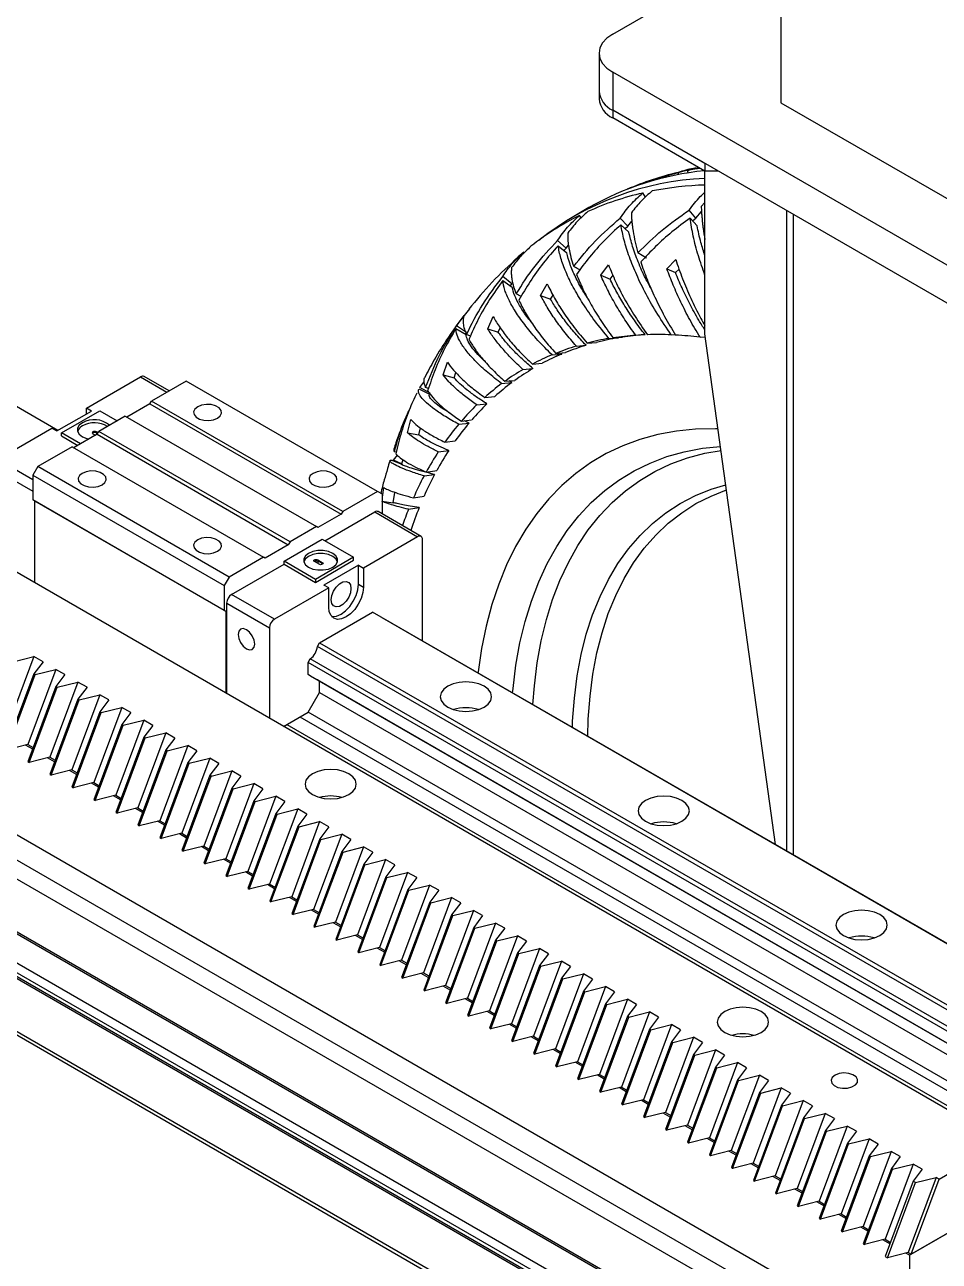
# Model space of a CAD drawing. Header units: millimetres. Extents: x 0 to 597, y 0 to 420.
# Drawn here: x 141.68 to 154.76, y 115.98 to 133.67 of the extents above; entities that cross this region are included whole.
import ezdxf

# ---------------------------------------------------------------- set-up
doc = ezdxf.new("R2010")
doc.units = ezdxf.units.MM

msp = doc.modelspace()

# ---------------------------------------------------------------- linework, layer by layer
at = {"color": 7, "linetype": 'Continuous', "lineweight": 25}
for p, q in [((152.49, 136.906), (152.49, 132.551)), ((150.086, 133.531), (152.49, 134.919)), ((149.891, 133.259), (149.891, 132.714)), ((156.308, 129.394), (150.086, 132.987)), ((150.086, 132.987), (150.086, 132.442)), ((149.891, 132.714), (149.891, 132.606)), ((152.49, 132.551), (155.554, 130.782)), ((156.308, 128.85), (150.086, 132.442)), ((151.406, 131.68), (150.086, 132.442)), ((150.086, 132.442), (150.086, 132.333)), ((151.406, 131.571), (150.086, 132.333)), ((151.222, 131.607), (150.56, 131.417)), ((151.155, 131.58), (151.314, 131.625)), ((151.168, 131.537), (151.155, 131.58)), ((151.406, 131.68), (151.406, 131.571)), ((151.594, 131.571), (151.406, 131.571)), ((151.406, 129.244), (151.406, 131.571)), ((154.329, 114.708), (125.355, 131.434)), ((151.031, 131.522), (151.022, 131.551)), ((155.672, 117.689), (132.238, 131.217)), ((150.554, 131.198), (150.516, 131.26)), ((149.747, 131.05), (149.529, 130.924)), ((151.406, 131.124), (151.353, 131.065)), ((149.635, 130.903), (149.61, 130.937)), ((150.302, 130.785), (150.193, 130.9)), ((151.276, 130.898), (151.179, 131.014)), ((151.192, 130.9), (151.293, 130.792)), ((151.227, 130.863), (151.276, 130.898)), ((151.276, 130.898), (151.356, 130.995)), ((150.204, 130.805), (150.317, 130.698)), ((150.263, 130.75), (150.302, 130.785)), ((150.302, 130.785), (150.36, 130.858)), ((149.42, 130.471), (149.299, 130.581)), ((149.306, 130.506), (149.431, 130.403)), ((149.42, 130.471), (149.454, 130.515)), ((124.538, 130.496), (151.807, 114.754)), ((124.602, 130.486), (151.783, 114.795)), ((149.389, 130.437), (149.42, 130.471)), ((124.147, 130.302), (151.852, 114.309)), ((149.915, 130.084), (150.026, 130.232)), ((150.861, 130.177), (150.987, 130.309)), ((150.861, 130.177), (150.984, 130.12)), ((150.984, 130.12), (151.036, 130.172)), ((124.154, 130.081), (151.783, 114.131)), ((124.179, 130.094), (151.807, 114.145)), ((124.217, 130.126), (151.807, 114.199)), ((148.645, 129.96), (148.514, 130.064)), ((148.514, 130.008), (148.65, 129.912)), ((149.915, 130.084), (150.049, 130.028)), ((150.049, 130.028), (150.091, 130.082)), ((123.087, 129.884), (151.817, 113.298)), ((148.624, 129.93), (148.645, 129.96)), ((149.056, 129.795), (149.151, 129.958)), ((149.198, 129.742), (149.233, 129.799)), ((149.056, 129.795), (149.198, 129.742)), ((147.853, 129.358), (147.962, 129.506)), ((148.037, 129.603), (147.963, 129.508)), ((148.3, 129.317), (148.378, 129.491)), ((147.846, 129.322), (147.99, 129.235)), ((147.994, 129.264), (147.853, 129.358)), ((148.3, 129.317), (148.45, 129.269)), ((148.45, 129.269), (148.478, 129.329)), ((147.98, 129.241), (147.994, 129.264)), ((148.052, 129.213), (147.996, 129.235)), ((149.72, 129.113), (149.856, 129.123)), ((150.033, 129.179), (150.168, 129.189)), ((150.091, 129.188), (150.225, 129.198)), ((150.417, 129.224), (150.549, 129.234)), ((150.923, 129.231), (150.981, 129.235)), ((151.335, 129.196), (151.412, 129.202)), ((152.413, 121.94), (151.406, 129.244)), ((149.22, 128.945), (149.359, 128.956)), ((149.272, 128.966), (149.411, 128.978)), ((149.567, 129.07), (149.705, 129.081)), ((142.152, 127.864), (140.525, 128.803)), ((147.661, 128.658), (147.723, 128.841)), ((148.804, 128.736), (148.946, 128.749)), ((148.939, 128.812), (149.08, 128.824)), ((142.562, 128.182), (143.337, 128.63)), ((143.744, 128.429), (143.387, 128.635)), ((143.988, 128.57), (143.493, 128.284)), ((146.722, 126.992), (143.988, 128.57)), ((147.661, 128.658), (147.818, 128.617)), ((147.818, 128.617), (147.844, 128.691)), ((148.544, 128.567), (148.688, 128.58)), ((148.643, 128.547), (148.608, 128.573)), ((147.313, 128.46), (147.465, 128.384)), ((147.33, 128.477), (147.387, 128.554)), ((147.478, 128.395), (147.33, 128.477)), ((147.453, 128.464), (147.412, 128.478)), ((148.499, 128.533), (148.643, 128.547)), ((143.469, 128.244), (143.139, 128.053)), ((143.469, 128.244), (143.493, 128.284)), ((143.469, 128.244), (146.203, 126.665)), ((146.227, 126.706), (143.493, 128.284)), ((148.142, 128.229), (148.288, 128.244)), ((148.257, 128.336), (148.402, 128.351)), ((142.138, 127.856), (142.633, 128.141)), ((142.206, 127.83), (142.753, 128.146)), ((142.633, 128.141), (142.562, 128.182)), ((142.562, 128.101), (142.562, 128.182)), ((143.116, 128.067), (142.739, 127.849)), ((142.753, 128.146), (143.003, 128.001)), ((143.116, 128.067), (145.85, 126.488)), ((141.291, 127.449), (142.067, 127.897)), ((142.067, 127.897), (142.138, 127.856)), ((147.153, 127.831), (147.199, 128.021)), ((147.315, 127.799), (147.34, 127.899)), ((147.885, 127.952), (148.033, 127.97)), ((147.923, 127.997), (148.07, 128.014)), ((148.033, 127.97), (147.968, 128.002)), ((142.479, 127.672), (142.206, 127.83)), ((142.206, 127.786), (142.206, 127.83)), ((142.206, 127.786), (142.442, 127.65)), ((142.715, 127.808), (142.385, 127.618)), ((142.654, 127.816), (142.691, 127.795)), ((142.727, 127.829), (142.701, 127.843)), ((142.701, 127.843), (142.701, 127.827)), ((142.701, 127.827), (142.72, 127.816)), ((142.715, 127.808), (142.739, 127.849)), ((142.715, 127.808), (145.449, 126.23)), ((145.473, 126.271), (142.739, 127.849)), ((147.153, 127.831), (147.315, 127.799)), ((147.686, 127.695), (147.835, 127.714)), ((142.361, 127.631), (141.867, 127.346)), ((142.361, 127.631), (145.096, 126.053)), ((146.955, 127.438), (147.009, 127.509)), ((146.987, 127.551), (146.966, 127.557)), ((147.593, 127.558), (147.742, 127.577)), ((141.867, 127.346), (141.796, 127.223)), ((144.601, 125.767), (141.867, 127.346)), ((146.927, 127.44), (147.083, 127.378)), ((147.068, 127.387), (146.955, 127.438)), ((147.087, 127.447), (147.066, 127.38)), ((141.796, 127.223), (144.53, 125.645)), ((141.796, 127.223), (141.796, 126.869)), ((147.39, 127.214), (147.54, 127.235)), ((147.419, 127.268), (147.57, 127.29)), ((146.722, 126.992), (146.227, 126.706)), ((146.793, 126.951), (146.722, 126.992)), ((146.793, 126.908), (146.814, 127.046)), ((146.95, 126.83), (146.974, 126.978)), ((144.53, 125.291), (141.796, 126.869)), ((141.819, 126.856), (141.796, 126.869)), ((141.819, 126.856), (144.554, 125.277)), ((141.819, 126.856), (141.819, 125.686)), ((146.784, 126.853), (146.95, 126.83)), ((146.793, 126.669), (146.793, 126.951)), ((147.238, 126.9), (147.389, 126.924)), ((146.203, 126.665), (145.873, 126.475)), ((145.972, 126.287), (146.684, 126.698)), ((146.227, 126.706), (146.203, 126.665)), ((146.684, 126.698), (147.297, 126.344)), ((147.347, 126.349), (146.734, 126.703)), ((147.168, 126.736), (147.32, 126.761)), ((145.85, 126.488), (145.473, 126.271)), ((145.873, 126.475), (145.85, 126.488)), ((145.388, 125.993), (145.935, 126.309)), ((145.473, 126.271), (145.449, 126.23)), ((145.935, 126.309), (146.383, 126.05)), ((147.297, 126.344), (146.522, 125.896)), ((147.368, 124.853), (147.368, 126.303)), ((145.449, 126.23), (145.119, 126.039)), ((145.096, 126.053), (144.601, 125.767)), ((144.638, 125.517), (145.388, 125.949)), ((145.119, 126.039), (145.096, 126.053)), ((145.388, 125.949), (145.388, 125.993)), ((145.836, 125.734), (145.388, 125.993)), ((145.388, 125.949), (145.836, 125.691)), ((145.888, 125.949), (145.822, 125.988)), ((146.383, 126.05), (145.836, 125.734)), ((145.836, 125.691), (146.383, 126.007)), ((145.869, 126.015), (145.935, 125.977)), ((145.869, 126.015), (145.869, 125.998)), ((145.935, 125.96), (145.869, 125.998)), ((145.935, 125.96), (145.935, 125.977)), ((145.941, 125.955), (145.935, 125.96)), ((146.451, 125.937), (145.956, 125.651)), ((146.383, 126.007), (146.383, 126.05)), ((146.451, 125.937), (146.522, 125.896)), ((146.451, 125.665), (146.451, 125.937)), ((144.601, 125.767), (144.53, 125.645)), ((145.836, 125.734), (145.836, 125.691)), ((146.522, 125.896), (146.522, 125.624)), ((144.53, 125.645), (144.53, 125.291)), ((146.027, 125.611), (145.251, 125.163)), ((146.027, 125.611), (145.956, 125.651)), ((146.027, 125.338), (146.027, 125.611)), ((146.451, 125.665), (146.522, 125.624)), ((144.568, 125.394), (145.18, 125.04)), ((144.568, 124.099), (144.568, 125.394)), ((145.251, 125.163), (144.638, 125.517)), ((144.53, 125.291), (144.554, 125.277)), ((144.554, 125.277), (144.554, 124.107)), ((145.895, 124.827), (146.654, 125.265)), ((157.796, 118.833), (146.654, 125.265)), ((145.18, 125.04), (145.18, 123.745)), ((146.786, 125.189), (157.928, 118.756)), ((145.864, 124.774), (145.895, 124.827)), ((157.006, 118.342), (145.864, 124.774)), ((145.895, 124.827), (157.037, 118.395)), ((141.812, 124.629), (141.411, 123.553)), ((141.516, 124.554), (141.812, 124.629)), ((141.942, 124.554), (141.812, 124.629)), ((141.942, 124.554), (141.813, 124.383)), ((145.732, 124.545), (145.763, 124.598)), ((156.874, 118.113), (145.732, 124.545)), ((145.732, 124.374), (145.732, 124.545)), ((156.905, 118.166), (145.763, 124.598)), ((141.813, 124.383), (141.412, 123.308)), ((141.43, 123.297), (141.831, 124.373)), ((142.126, 124.447), (141.726, 123.372)), ((141.831, 124.373), (141.813, 124.383)), ((141.831, 124.373), (142.126, 124.447)), ((142.256, 124.372), (142.126, 124.447)), ((142.256, 124.372), (142.127, 124.202)), ((145.732, 124.374), (156.874, 117.941)), ((145.763, 124.356), (145.732, 124.374)), ((145.763, 124.356), (156.905, 117.924)), ((142.127, 124.202), (141.727, 123.126)), ((141.744, 123.116), (142.145, 124.191)), ((142.441, 124.266), (142.04, 123.19)), ((142.145, 124.191), (142.127, 124.202)), ((142.145, 124.191), (142.441, 124.266)), ((142.571, 124.191), (142.441, 124.266)), ((142.571, 124.191), (142.442, 124.02)), ((157.006, 117.865), (145.864, 124.297)), ((145.895, 124.28), (145.864, 124.297)), ((145.895, 124.28), (157.037, 117.847)), ((145.895, 124.116), (145.895, 124.28)), ((142.442, 124.02), (142.041, 122.945)), ((142.059, 122.935), (142.459, 124.01)), ((142.755, 124.084), (142.354, 123.009)), ((142.459, 124.01), (142.442, 124.02)), ((142.459, 124.01), (142.755, 124.084)), ((142.885, 124.009), (142.755, 124.084)), ((142.885, 124.009), (142.756, 123.839)), ((145.732, 123.835), (145.895, 124.116)), ((145.895, 124.116), (157.037, 117.684)), ((142.756, 123.839), (142.355, 122.763)), ((142.373, 122.753), (142.774, 123.829)), ((143.069, 123.903), (142.668, 122.828)), ((142.774, 123.829), (142.756, 123.839)), ((142.774, 123.829), (143.069, 123.903)), ((143.199, 123.828), (143.069, 123.903)), ((143.199, 123.828), (143.07, 123.657)), ((145.379, 123.631), (145.732, 123.835)), ((156.874, 117.402), (145.732, 123.835)), ((143.07, 123.657), (142.67, 122.582)), ((142.687, 122.572), (143.088, 123.647)), ((143.383, 123.721), (142.983, 122.646)), ((143.088, 123.647), (143.07, 123.657)), ((143.088, 123.647), (143.383, 123.721)), ((143.513, 123.646), (143.383, 123.721)), ((143.513, 123.646), (143.385, 123.476)), ((145.426, 123.658), (156.686, 117.158)), ((145.614, 123.767), (156.874, 117.266)), ((149.51, 123.616), (149.513, 123.707)), ((149.731, 123.488), (149.738, 123.737)), ((143.385, 123.476), (142.984, 122.4)), ((143.001, 122.39), (143.402, 123.466)), ((143.698, 123.54), (143.297, 122.465)), ((143.402, 123.466), (143.385, 123.476)), ((143.402, 123.466), (143.698, 123.54)), ((143.828, 123.465), (143.698, 123.54)), ((143.828, 123.465), (143.699, 123.294)), ((141.726, 123.372), (141.43, 123.297)), ((141.794, 123.305), (141.693, 123.364)), ((141.726, 123.372), (141.802, 123.328)), ((143.699, 123.294), (143.298, 122.219)), ((143.316, 122.209), (143.716, 123.284)), ((144.012, 123.359), (143.611, 122.283)), ((143.716, 123.284), (143.699, 123.294)), ((143.716, 123.284), (144.012, 123.359)), ((144.142, 123.284), (144.012, 123.359)), ((144.142, 123.284), (144.013, 123.113)), ((141.727, 123.126), (141.744, 123.116)), ((142.04, 123.19), (141.744, 123.116)), ((142.108, 123.124), (142.007, 123.182)), ((142.04, 123.19), (142.116, 123.146)), ((144.013, 123.113), (143.612, 122.038)), ((143.63, 122.028), (144.031, 123.103)), ((144.326, 123.177), (143.925, 122.102)), ((144.031, 123.103), (144.013, 123.113)), ((144.031, 123.103), (144.326, 123.177)), ((144.456, 123.102), (144.326, 123.177)), ((144.456, 123.102), (144.327, 122.932)), ((142.041, 122.945), (142.059, 122.935)), ((142.354, 123.009), (142.059, 122.935)), ((142.422, 122.943), (142.321, 123.001)), ((142.354, 123.009), (142.43, 122.965)), ((144.327, 122.932), (143.927, 121.856)), ((143.944, 121.846), (144.345, 122.921)), ((144.64, 122.996), (144.24, 121.92)), ((144.345, 122.921), (144.327, 122.932)), ((144.345, 122.921), (144.64, 122.996)), ((144.77, 122.921), (144.64, 122.996)), ((144.77, 122.921), (144.642, 122.75)), ((142.355, 122.763), (142.373, 122.753)), ((142.668, 122.828), (142.373, 122.753)), ((142.736, 122.761), (142.636, 122.819)), ((142.668, 122.828), (142.745, 122.783)), ((144.642, 122.75), (144.241, 121.675)), ((144.258, 121.665), (144.659, 122.74)), ((144.955, 122.814), (144.554, 121.739)), ((144.659, 122.74), (144.642, 122.75)), ((144.659, 122.74), (144.955, 122.814)), ((145.085, 122.739), (144.955, 122.814)), ((145.085, 122.739), (144.956, 122.569)), ((142.67, 122.582), (142.687, 122.572)), ((142.983, 122.646), (142.687, 122.572)), ((143.051, 122.58), (142.95, 122.638)), ((142.983, 122.646), (143.059, 122.602)), ((144.956, 122.569), (144.555, 121.493)), ((144.573, 121.483), (144.973, 122.559)), ((145.269, 122.633), (144.868, 121.558)), ((144.973, 122.559), (144.956, 122.569)), ((144.973, 122.559), (145.269, 122.633)), ((145.399, 122.558), (145.269, 122.633)), ((145.399, 122.558), (145.27, 122.387)), ((142.984, 122.4), (143.001, 122.39)), ((143.297, 122.465), (143.001, 122.39)), ((143.365, 122.398), (143.264, 122.456)), ((143.297, 122.465), (143.373, 122.421)), ((145.27, 122.387), (144.869, 121.312)), ((144.887, 121.302), (145.288, 122.377)), ((145.583, 122.452), (145.182, 121.376)), ((145.288, 122.377), (145.27, 122.387)), ((145.288, 122.377), (145.583, 122.452)), ((145.713, 122.376), (145.583, 122.452)), ((145.713, 122.376), (145.584, 122.206)), ((143.298, 122.219), (143.316, 122.209)), ((143.611, 122.283), (143.316, 122.209)), ((143.679, 122.217), (143.578, 122.275)), ((143.611, 122.283), (143.687, 122.239)), ((145.584, 122.206), (145.184, 121.131)), ((145.201, 121.12), (145.602, 122.196)), ((145.897, 122.27), (145.497, 121.195)), ((145.602, 122.196), (145.584, 122.206)), ((145.602, 122.196), (145.897, 122.27)), ((146.027, 122.195), (145.897, 122.27)), ((146.027, 122.195), (145.899, 122.024)), ((143.612, 122.038), (143.63, 122.028)), ((143.925, 122.102), (143.63, 122.028)), ((143.993, 122.035), (143.893, 122.094)), ((143.925, 122.102), (144.002, 122.058)), ((145.899, 122.024), (145.498, 120.949)), ((146.212, 122.089), (145.811, 121.013)), ((145.916, 122.014), (145.899, 122.024)), ((145.916, 122.014), (146.212, 122.089)), ((146.342, 122.014), (146.212, 122.089)), ((143.927, 121.856), (143.944, 121.846)), ((144.24, 121.92), (143.944, 121.846)), ((144.308, 121.854), (144.207, 121.912)), ((144.24, 121.92), (144.316, 121.876)), ((145.516, 120.939), (145.916, 122.014)), ((146.213, 121.843), (145.812, 120.768)), ((146.526, 121.907), (146.125, 120.832)), ((146.342, 122.014), (146.213, 121.843)), ((146.231, 121.833), (146.213, 121.843)), ((146.231, 121.833), (146.526, 121.907)), ((146.656, 121.832), (146.526, 121.907)), ((144.241, 121.675), (144.258, 121.665)), ((144.554, 121.739), (144.258, 121.665)), ((144.622, 121.673), (144.521, 121.731)), ((144.554, 121.739), (144.63, 121.695)), ((145.83, 120.758), (146.231, 121.833)), ((146.84, 121.726), (146.44, 120.65)), ((146.656, 121.832), (146.527, 121.662)), ((146.545, 121.651), (146.84, 121.726)), ((146.97, 121.651), (146.84, 121.726)), ((144.555, 121.493), (144.573, 121.483)), ((144.868, 121.558), (144.573, 121.483)), ((144.936, 121.491), (144.835, 121.549)), ((144.868, 121.558), (144.945, 121.514)), ((146.527, 121.662), (146.127, 120.586)), ((146.144, 120.576), (146.545, 121.651)), ((146.545, 121.651), (146.527, 121.662)), ((147.155, 121.544), (146.754, 120.469)), ((146.97, 121.651), (146.842, 121.48)), ((146.859, 121.47), (147.155, 121.544)), ((147.285, 121.469), (147.155, 121.544)), ((144.869, 121.312), (144.887, 121.302)), ((145.182, 121.376), (144.887, 121.302)), ((145.25, 121.31), (145.15, 121.368)), ((145.182, 121.376), (145.259, 121.332)), ((146.842, 121.48), (146.441, 120.405)), ((146.458, 120.395), (146.859, 121.47)), ((146.859, 121.47), (146.842, 121.48)), ((147.469, 121.363), (147.068, 120.288)), ((147.285, 121.469), (147.156, 121.299)), ((147.173, 121.289), (147.469, 121.363)), ((147.599, 121.288), (147.469, 121.363)), ((145.497, 121.195), (145.201, 121.12)), ((145.565, 121.128), (145.464, 121.186)), ((145.497, 121.195), (145.573, 121.151)), ((147.156, 121.299), (146.755, 120.223)), ((146.773, 120.213), (147.173, 121.289)), ((147.173, 121.289), (147.156, 121.299)), ((147.783, 121.182), (147.382, 120.106)), ((147.599, 121.288), (147.47, 121.117)), ((147.488, 121.107), (147.783, 121.182)), ((147.913, 121.106), (147.783, 121.182)), ((145.184, 121.131), (145.201, 121.12)), ((145.811, 121.013), (145.516, 120.939)), ((145.879, 120.947), (145.778, 121.005)), ((145.811, 121.013), (145.887, 120.969)), ((147.47, 121.117), (147.069, 120.042)), ((147.087, 120.032), (147.488, 121.107)), ((147.488, 121.107), (147.47, 121.117)), ((148.097, 121), (147.697, 119.925)), ((147.913, 121.106), (147.784, 120.936)), ((147.802, 120.926), (148.097, 121)), ((148.227, 120.925), (148.097, 121)), ((145.498, 120.949), (145.516, 120.939)), ((146.125, 120.832), (145.83, 120.758)), ((146.193, 120.765), (146.092, 120.824)), ((146.125, 120.832), (146.202, 120.788)), ((147.784, 120.936), (147.384, 119.861)), ((147.401, 119.85), (147.802, 120.926)), ((147.802, 120.926), (147.784, 120.936)), ((148.412, 120.819), (148.011, 119.743)), ((148.227, 120.925), (148.099, 120.754)), ((148.116, 120.744), (148.412, 120.819)), ((148.542, 120.744), (148.412, 120.819)), ((145.812, 120.768), (145.83, 120.758)), ((146.44, 120.65), (146.144, 120.576)), ((146.508, 120.584), (146.407, 120.642)), ((146.44, 120.65), (146.516, 120.606)), ((148.099, 120.754), (147.698, 119.679)), ((147.715, 119.669), (148.116, 120.744)), ((148.116, 120.744), (148.099, 120.754)), ((148.726, 120.637), (148.325, 119.562)), ((148.542, 120.744), (148.413, 120.573)), ((148.43, 120.563), (148.726, 120.637)), ((148.856, 120.562), (148.726, 120.637)), ((146.127, 120.586), (146.144, 120.576)), ((146.754, 120.469), (146.458, 120.395)), ((146.822, 120.403), (146.721, 120.461)), ((146.754, 120.469), (146.83, 120.425)), ((148.413, 120.573), (148.012, 119.498)), ((148.03, 119.488), (148.43, 120.563)), ((148.43, 120.563), (148.413, 120.573)), ((149.04, 120.456), (148.639, 119.38)), ((148.856, 120.562), (148.727, 120.392)), ((148.745, 120.382), (149.04, 120.456)), ((149.17, 120.381), (149.04, 120.456)), ((146.441, 120.405), (146.458, 120.395)), ((147.068, 120.288), (146.773, 120.213)), ((147.136, 120.221), (147.035, 120.279)), ((147.068, 120.288), (147.144, 120.244)), ((148.727, 120.392), (148.326, 119.316)), ((148.344, 119.306), (148.745, 120.382)), ((148.745, 120.382), (148.727, 120.392)), ((149.354, 120.274), (148.954, 119.199)), ((149.17, 120.381), (149.041, 120.21)), ((149.059, 120.2), (149.354, 120.274)), ((149.484, 120.199), (149.354, 120.274)), ((146.755, 120.223), (146.773, 120.213)), ((147.382, 120.106), (147.087, 120.032)), ((147.45, 120.04), (147.35, 120.098)), ((147.382, 120.106), (147.459, 120.062)), ((149.041, 120.21), (148.641, 119.135)), ((148.658, 119.125), (149.059, 120.2)), ((149.059, 120.2), (149.041, 120.21)), ((149.669, 120.093), (149.268, 119.018)), ((149.484, 120.199), (149.356, 120.029)), ((149.373, 120.019), (149.669, 120.093)), ((149.799, 120.018), (149.669, 120.093)), ((147.069, 120.042), (147.087, 120.032)), ((147.697, 119.925), (147.401, 119.85)), ((147.765, 119.858), (147.664, 119.917)), ((147.697, 119.925), (147.773, 119.881)), ((149.356, 120.029), (148.955, 118.953)), ((148.973, 118.943), (149.373, 120.019)), ((149.373, 120.019), (149.356, 120.029)), ((149.983, 119.912), (149.582, 118.836)), ((149.799, 120.018), (149.67, 119.847)), ((149.687, 119.837), (149.983, 119.912)), ((150.113, 119.837), (149.983, 119.912)), ((147.384, 119.861), (147.401, 119.85)), ((148.011, 119.743), (147.715, 119.669)), ((148.079, 119.677), (147.978, 119.735)), ((148.011, 119.743), (148.087, 119.699)), ((149.67, 119.847), (149.269, 118.772)), ((149.287, 118.762), (149.687, 119.837)), ((149.687, 119.837), (149.67, 119.847)), ((150.297, 119.73), (149.897, 118.655)), ((150.113, 119.837), (149.984, 119.666)), ((150.002, 119.656), (150.297, 119.73)), ((150.427, 119.655), (150.297, 119.73)), ((147.698, 119.679), (147.715, 119.669)), ((148.325, 119.562), (148.03, 119.488)), ((148.393, 119.495), (148.292, 119.554)), ((148.325, 119.562), (148.402, 119.518)), ((149.984, 119.666), (149.583, 118.591)), ((149.601, 118.58), (150.002, 119.656)), ((150.002, 119.656), (149.984, 119.666)), ((150.612, 119.549), (150.211, 118.473)), ((150.427, 119.655), (150.298, 119.485)), ((150.316, 119.474), (150.612, 119.549)), ((150.742, 119.474), (150.612, 119.549)), ((148.012, 119.498), (148.03, 119.488)), ((148.639, 119.38), (148.344, 119.306)), ((148.707, 119.314), (148.607, 119.372)), ((148.639, 119.38), (148.716, 119.336)), ((150.298, 119.485), (149.898, 118.409)), ((149.915, 118.399), (150.316, 119.474)), ((150.316, 119.474), (150.298, 119.485)), ((150.926, 119.367), (150.525, 118.292)), ((150.742, 119.474), (150.613, 119.303)), ((150.63, 119.293), (150.926, 119.367)), ((151.056, 119.292), (150.926, 119.367)), ((148.326, 119.316), (148.344, 119.306)), ((148.954, 119.199), (148.658, 119.125)), ((149.022, 119.133), (148.921, 119.191)), ((148.954, 119.199), (149.03, 119.155)), ((150.613, 119.303), (150.212, 118.228)), ((150.23, 118.218), (150.63, 119.293)), ((150.63, 119.293), (150.613, 119.303)), ((151.056, 119.292), (150.927, 119.122)), ((148.641, 119.135), (148.658, 119.125)), ((149.268, 119.018), (148.973, 118.943)), ((149.268, 119.018), (149.344, 118.974)), ((150.927, 119.122), (150.526, 118.046)), ((150.544, 118.036), (150.945, 119.112)), ((151.24, 119.186), (150.839, 118.111)), ((150.945, 119.112), (150.927, 119.122)), ((150.945, 119.112), (151.24, 119.186)), ((151.37, 119.111), (151.24, 119.186)), ((151.37, 119.111), (151.241, 118.94)), ((148.955, 118.953), (148.973, 118.943)), ((149.336, 118.951), (149.235, 119.009)), ((149.582, 118.836), (149.287, 118.762)), ((149.582, 118.836), (149.659, 118.792)), ((151.241, 118.94), (150.841, 117.865)), ((150.858, 117.855), (151.259, 118.93)), ((151.554, 119.004), (151.154, 117.929)), ((151.259, 118.93), (151.241, 118.94)), ((151.259, 118.93), (151.554, 119.004)), ((151.684, 118.929), (151.554, 119.004)), ((151.684, 118.929), (151.556, 118.759)), ((149.269, 118.772), (149.287, 118.762)), ((149.65, 118.77), (149.549, 118.828)), ((151.556, 118.759), (151.155, 117.683)), ((151.172, 117.673), (151.573, 118.749)), ((151.869, 118.823), (151.468, 117.748)), ((151.573, 118.749), (151.556, 118.759)), ((151.573, 118.749), (151.869, 118.823)), ((151.999, 118.748), (151.869, 118.823)), ((151.999, 118.748), (151.87, 118.577)), ((149.583, 118.591), (149.601, 118.58)), ((149.897, 118.655), (149.601, 118.58)), ((149.965, 118.588), (149.864, 118.647)), ((149.897, 118.655), (149.973, 118.611)), ((151.87, 118.577), (151.469, 117.502)), ((151.487, 117.492), (151.887, 118.567)), ((152.183, 118.642), (151.782, 117.566)), ((151.887, 118.567), (151.87, 118.577)), ((151.887, 118.567), (152.183, 118.642)), ((152.313, 118.567), (152.183, 118.642)), ((152.313, 118.567), (152.184, 118.396)), ((149.898, 118.409), (149.915, 118.399)), ((150.211, 118.473), (149.915, 118.399)), ((150.279, 118.407), (150.178, 118.465)), ((150.211, 118.473), (150.287, 118.429)), ((152.184, 118.396), (151.783, 117.321)), ((151.801, 117.31), (152.202, 118.386)), ((152.497, 118.46), (152.096, 117.385)), ((152.202, 118.386), (152.184, 118.396)), ((152.202, 118.386), (152.497, 118.46)), ((152.627, 118.385), (152.497, 118.46)), ((152.627, 118.385), (152.498, 118.215)), ((150.212, 118.228), (150.23, 118.218)), ((150.525, 118.292), (150.23, 118.218)), ((150.593, 118.225), (150.492, 118.284)), ((150.525, 118.292), (150.601, 118.248)), ((152.498, 118.215), (152.098, 117.139)), ((152.115, 117.129), (152.516, 118.204)), ((152.811, 118.279), (152.411, 117.203)), ((152.516, 118.204), (152.498, 118.215)), ((152.516, 118.204), (152.811, 118.279)), ((152.941, 118.204), (152.811, 118.279)), ((152.941, 118.204), (152.813, 118.033)), ((150.526, 118.046), (150.544, 118.036)), ((150.839, 118.111), (150.544, 118.036)), ((150.907, 118.044), (150.807, 118.102)), ((150.839, 118.111), (150.916, 118.066)), ((152.813, 118.033), (152.412, 116.958)), ((152.429, 116.948), (152.83, 118.023)), ((153.126, 118.097), (152.725, 117.022)), ((152.83, 118.023), (152.813, 118.033)), ((152.83, 118.023), (153.126, 118.097)), ((153.256, 118.022), (153.126, 118.097)), ((153.256, 118.022), (153.127, 117.852)), ((150.841, 117.865), (150.858, 117.855)), ((151.154, 117.929), (150.858, 117.855)), ((151.222, 117.863), (151.121, 117.921)), ((151.154, 117.929), (151.23, 117.885)), ((153.127, 117.852), (152.726, 116.776)), ((152.744, 116.766), (153.144, 117.842)), ((153.44, 117.916), (153.039, 116.841)), ((153.144, 117.842), (153.127, 117.852)), ((153.144, 117.842), (153.44, 117.916)), ((153.57, 117.841), (153.44, 117.916)), ((153.57, 117.841), (153.441, 117.67)), ((151.155, 117.683), (151.172, 117.673)), ((151.468, 117.748), (151.172, 117.673)), ((151.536, 117.681), (151.435, 117.739)), ((151.468, 117.748), (151.544, 117.704)), ((153.441, 117.67), (153.04, 116.595)), ((153.058, 116.585), (153.459, 117.66)), ((153.754, 117.735), (153.353, 116.659)), ((153.459, 117.66), (153.441, 117.67)), ((153.459, 117.66), (153.754, 117.735)), ((153.884, 117.659), (153.754, 117.735)), ((153.884, 117.659), (153.755, 117.489)), ((154.753, 117.158), (155.672, 117.689)), ((151.469, 117.502), (151.487, 117.492)), ((151.782, 117.566), (151.487, 117.492)), ((151.85, 117.5), (151.749, 117.558)), ((151.782, 117.566), (151.858, 117.522)), ((153.755, 117.489), (153.355, 116.413)), ((153.372, 116.403), (153.773, 117.479)), ((154.068, 117.553), (153.668, 116.478)), ((153.773, 117.479), (153.755, 117.489)), ((153.773, 117.479), (154.068, 117.553)), ((154.198, 117.478), (154.068, 117.553)), ((154.198, 117.478), (154.07, 117.307)), ((151.783, 117.321), (151.801, 117.31)), ((152.096, 117.385), (151.801, 117.31)), ((152.164, 117.318), (152.064, 117.377)), ((152.096, 117.385), (152.173, 117.341)), ((154.07, 117.307), (153.669, 116.232)), ((153.687, 116.222), (154.087, 117.297)), ((154.383, 117.372), (153.982, 116.296)), ((154.087, 117.297), (154.07, 117.307)), ((154.087, 117.297), (154.383, 117.372)), ((154.513, 117.297), (154.383, 117.372)), ((154.513, 117.297), (154.384, 117.126)), ((152.098, 117.139), (152.115, 117.129)), ((152.411, 117.203), (152.115, 117.129)), ((152.479, 117.137), (152.378, 117.195)), ((152.411, 117.203), (152.487, 117.159)), ((154.384, 117.126), (153.983, 116.051)), ((154.017, 116.031), (154.417, 117.107)), ((154.713, 117.181), (154.312, 116.106)), ((154.352, 116.083), (154.753, 117.158)), ((154.417, 117.107), (154.384, 117.126)), ((154.417, 117.107), (154.713, 117.181)), ((154.753, 117.158), (154.713, 117.181)), ((152.412, 116.958), (152.429, 116.948)), ((152.725, 117.022), (152.429, 116.948)), ((152.793, 116.956), (152.692, 117.014)), ((152.725, 117.022), (152.801, 116.978)), ((152.726, 116.776), (152.744, 116.766)), ((153.039, 116.841), (152.744, 116.766)), ((153.107, 116.774), (153.006, 116.832)), ((153.039, 116.841), (153.116, 116.796)), ((153.04, 116.595), (153.058, 116.585)), ((153.353, 116.659), (153.058, 116.585)), ((153.421, 116.593), (153.321, 116.651)), ((153.353, 116.659), (153.43, 116.615)), ((155.271, 116.613), (154.329, 116.069)), ((154.352, 116.083), (155.271, 116.613)), ((153.355, 116.413), (153.372, 116.403)), ((153.668, 116.478), (153.372, 116.403)), ((153.736, 116.411), (153.635, 116.469)), ((153.668, 116.478), (153.744, 116.434)), ((153.669, 116.232), (153.687, 116.222)), ((153.982, 116.296), (153.687, 116.222)), ((154.05, 116.23), (153.949, 116.288)), ((153.982, 116.296), (154.058, 116.252)), ((153.983, 116.051), (154.017, 116.031)), ((154.312, 116.106), (154.017, 116.031)), ((154.329, 116.069), (154.279, 116.097)), ((154.312, 116.106), (154.352, 116.083)), ((154.329, 116.069), (154.329, 114.708))]:
    msp.add_line(p, q, dxfattribs=at)
at = {"color": 8, "linetype": 'Continuous', "lineweight": 25}
for p, q in [((125.194, 131.174), (151.901, 115.756)), ((125.14, 130.932), (151.783, 115.552)), ((152.576, 121.846), (152.576, 131.005)), ((152.671, 121.791), (152.671, 130.95)), ((123.347, 129.79), (151.783, 113.374)), ((143.337, 128.63), (143.714, 128.412)), ((141.221, 127.326), (141.796, 126.994)), ((141.796, 127.158), (141.291, 127.449))]:
    msp.add_line(p, q, dxfattribs=at)
at = {"color": 7, "linetype": 'Continuous', "lineweight": 25, "flags": 128}
for points in [[(150.086, 133.531), (150.003, 133.473), (149.941, 133.406), (149.903, 133.334), (149.891, 133.259), (149.903, 133.184), (149.941, 133.111), (150.003, 133.045), (150.086, 132.987)], [(151.336, 131.612), (151.26, 131.599), (151.155, 131.58)], [(148.815, 130.413), (148.737, 130.345), (148.729, 130.338)], [(150.571, 130.329), (150.509, 130.366), (150.448, 130.403)], [(144.436, 128.039), (144.476, 128.072), (144.493, 128.111), (144.487, 128.151), (144.458, 128.187), (144.409, 128.216), (144.346, 128.233), (144.277, 128.236), (144.21, 128.226), (144.153, 128.203), (144.113, 128.17), (144.095, 128.131), (144.101, 128.091), (144.13, 128.055), (144.18, 128.027), (144.242, 128.01), (144.312, 128.006), (144.379, 128.016), (144.436, 128.039)], [(142.505, 127.973), (142.461, 127.937), (142.437, 127.895), (142.437, 127.851), (142.461, 127.81), (142.505, 127.774), (142.567, 127.748), (142.598, 127.741)], [(151.593, 127.889), (151.554, 127.889), (151.271, 127.883), (150.997, 127.855), (150.731, 127.806), (150.475, 127.736), (150.229, 127.645), (149.994, 127.534), (149.77, 127.402), (149.558, 127.25), (149.359, 127.078), (149.173, 126.887), (149.001, 126.678), (148.843, 126.451), (148.699, 126.206), (148.57, 125.944), (148.457, 125.666), (148.359, 125.373), (148.277, 125.066), (148.211, 124.744), (148.161, 124.41), (148.159, 124.396)], [(142.701, 127.843), (142.69, 127.848), (142.677, 127.849), (142.665, 127.848), (142.654, 127.843), (142.647, 127.837), (142.644, 127.83), (142.647, 127.823), (142.654, 127.816)], [(148.656, 124.109), (148.662, 124.174), (148.703, 124.506), (148.761, 124.825), (148.835, 125.131), (148.924, 125.423), (149.03, 125.7), (149.15, 125.96), (149.286, 126.205), (149.437, 126.432), (149.602, 126.641), (149.78, 126.831), (149.972, 127.003), (150.176, 127.154), (150.393, 127.286), (150.621, 127.398), (150.86, 127.489), (151.11, 127.559), (151.369, 127.608), (151.628, 127.635)], [(148.946, 123.942), (148.967, 124.212), (149.008, 124.54), (149.065, 124.856), (149.138, 125.158), (149.228, 125.446), (149.333, 125.719), (149.453, 125.976), (149.588, 126.217), (149.738, 126.44), (149.902, 126.645), (150.08, 126.832), (150.271, 127), (150.475, 127.148), (150.691, 127.276), (150.918, 127.384), (151.156, 127.471), (151.404, 127.538), (151.635, 127.579)], [(142.786, 127.087), (142.826, 127.12), (142.844, 127.159), (142.838, 127.199), (142.808, 127.235), (142.759, 127.263), (142.696, 127.28), (142.627, 127.284), (142.56, 127.273), (142.503, 127.25), (142.463, 127.217), (142.445, 127.179), (142.451, 127.139), (142.481, 127.102), (142.53, 127.074), (142.593, 127.057), (142.662, 127.054), (142.729, 127.064), (142.786, 127.087)], [(146.086, 127.087), (146.125, 127.12), (146.143, 127.159), (146.137, 127.199), (146.108, 127.235), (146.059, 127.263), (145.996, 127.28), (145.927, 127.284), (145.86, 127.273), (145.803, 127.25), (145.763, 127.217), (145.745, 127.179), (145.751, 127.139), (145.78, 127.102), (145.829, 127.074), (145.892, 127.057), (145.962, 127.054), (146.029, 127.064), (146.086, 127.087)], [(149.513, 123.707), (149.538, 124.036), (149.578, 124.353), (149.636, 124.658), (149.709, 124.949), (149.799, 125.226), (149.905, 125.487), (150.026, 125.732), (150.162, 125.96), (150.312, 126.17), (150.477, 126.362), (150.656, 126.534), (150.848, 126.687), (151.052, 126.82), (151.268, 126.933), (151.495, 127.025), (151.703, 127.088)], [(149.738, 123.737), (149.762, 124.064), (149.803, 124.379), (149.86, 124.682), (149.934, 124.971), (150.023, 125.245), (150.129, 125.504), (150.25, 125.746), (150.386, 125.971), (150.537, 126.178), (150.702, 126.367), (150.881, 126.537), (151.073, 126.687), (151.277, 126.817), (151.493, 126.926), (151.714, 127.012)], [(144.436, 126.135), (144.476, 126.167), (144.493, 126.206), (144.487, 126.246), (144.458, 126.282), (144.409, 126.311), (144.346, 126.328), (144.277, 126.331), (144.21, 126.321), (144.153, 126.298), (144.113, 126.265), (144.095, 126.226), (144.101, 126.186), (144.13, 126.15), (144.18, 126.122), (144.242, 126.105), (144.312, 126.101), (144.379, 126.112), (144.436, 126.135)], [(146.083, 125.907), (146.128, 125.943), (146.152, 125.985), (146.152, 126.029), (146.128, 126.07), (146.083, 126.106), (146.022, 126.132), (145.949, 126.145), (145.873, 126.145), (145.801, 126.132), (145.739, 126.106), (145.694, 126.07), (145.671, 126.029), (145.671, 125.985), (145.694, 125.943), (145.739, 125.907), (145.801, 125.881), (145.873, 125.868), (145.949, 125.868), (146.022, 125.881), (146.083, 125.907)], [(146.152, 125.985), (146.152, 125.985), (146.128, 126.027), (146.083, 126.062), (146.022, 126.088), (145.949, 126.102), (145.873, 126.102), (145.801, 126.088), (145.739, 126.062), (145.694, 126.027), (145.671, 125.985), (145.671, 125.985)], [(145.822, 125.988), (145.814, 125.994), (145.812, 126.001), (145.814, 126.008), (145.822, 126.015), (145.832, 126.019), (145.845, 126.02), (145.858, 126.019), (145.869, 126.015)], [(145.877, 125.979), (145.876, 125.981), (145.869, 125.988), (145.858, 125.992), (145.845, 125.993), (145.832, 125.992), (145.822, 125.988)], [(145.869, 125.998), (145.876, 125.992), (145.879, 125.985), (145.876, 125.977), (145.869, 125.971), (145.858, 125.967), (145.857, 125.967)], [(145.935, 125.977), (145.942, 125.97), (145.945, 125.963), (145.942, 125.956), (145.935, 125.949), (145.924, 125.945), (145.911, 125.944), (145.898, 125.945), (145.888, 125.949)], [(146.522, 125.624), (146.513, 125.545), (146.488, 125.462), (146.449, 125.38), (146.398, 125.305), (146.338, 125.242), (146.274, 125.196), (146.21, 125.168), (146.15, 125.162), (146.099, 125.178), (146.06, 125.215), (146.035, 125.269), (146.027, 125.338)], [(146.345, 125.604), (146.336, 125.543), (146.312, 125.48), (146.274, 125.422), (146.228, 125.375), (146.179, 125.347), (146.133, 125.34), (146.095, 125.355), (146.071, 125.39), (146.062, 125.44), (146.071, 125.501), (146.095, 125.565), (146.133, 125.623), (146.179, 125.669), (146.228, 125.697), (146.274, 125.704), (146.312, 125.69), (146.336, 125.655), (146.345, 125.604)], [(146.067, 125.205), (146.08, 125.203), (146.139, 125.209), (146.203, 125.236), (146.267, 125.283), (146.327, 125.346), (146.378, 125.421), (146.418, 125.503), (146.442, 125.586), (146.451, 125.665)], [(144.968, 124.809), (144.959, 124.866), (144.934, 124.925), (144.896, 124.977), (144.851, 125.013), (144.805, 125.029), (144.767, 125.021), (144.742, 124.992), (144.733, 124.945), (144.742, 124.888), (144.767, 124.829), (144.805, 124.777), (144.851, 124.741), (144.896, 124.725), (144.934, 124.733), (144.959, 124.762), (144.968, 124.809)], [(148.247, 123.907), (148.306, 123.951), (148.342, 124.002), (148.355, 124.056), (148.342, 124.111), (148.306, 124.162), (148.247, 124.206), (148.171, 124.24), (148.083, 124.261), (147.988, 124.268), (147.893, 124.261), (147.805, 124.24), (147.729, 124.206), (147.671, 124.162), (147.634, 124.111), (147.621, 124.056), (147.634, 124.002), (147.671, 123.951), (147.729, 123.907), (147.805, 123.873), (147.893, 123.852), (147.988, 123.845), (148.083, 123.852), (148.171, 123.873), (148.247, 123.907)], [(145.796, 122.955), (145.737, 122.911), (145.701, 122.86), (145.688, 122.805), (145.701, 122.75), (145.737, 122.699), (145.796, 122.656), (145.871, 122.622), (145.96, 122.601), (146.055, 122.594), (146.15, 122.601), (146.238, 122.622), (146.314, 122.656), (146.372, 122.699), (146.409, 122.75), (146.421, 122.805), (146.409, 122.86), (146.372, 122.911), (146.314, 122.955), (146.238, 122.988), (146.15, 123.01), (146.055, 123.017), (145.96, 123.01), (145.871, 122.988), (145.796, 122.955)], [(151.076, 122.274), (151.134, 122.318), (151.171, 122.369), (151.183, 122.424), (151.171, 122.478), (151.134, 122.529), (151.076, 122.573), (151, 122.607), (150.911, 122.628), (150.817, 122.635), (150.722, 122.628), (150.633, 122.607), (150.557, 122.573), (150.499, 122.529), (150.462, 122.478), (150.45, 122.424), (150.462, 122.369), (150.499, 122.318), (150.557, 122.274), (150.633, 122.24), (150.722, 122.219), (150.817, 122.212), (150.911, 122.219), (151, 122.24), (151.076, 122.274)], [(153.904, 120.641), (153.963, 120.685), (153.999, 120.736), (154.012, 120.791), (153.999, 120.846), (153.963, 120.897), (153.904, 120.94), (153.828, 120.974), (153.74, 120.995), (153.645, 121.002), (153.55, 120.995), (153.462, 120.974), (153.386, 120.94), (153.327, 120.897), (153.291, 120.846), (153.278, 120.791), (153.291, 120.736), (153.327, 120.685), (153.386, 120.641), (153.462, 120.607), (153.55, 120.586), (153.645, 120.579), (153.74, 120.586), (153.828, 120.607), (153.904, 120.641)], [(151.688, 119.553), (151.63, 119.509), (151.593, 119.458), (151.581, 119.403), (151.593, 119.349), (151.63, 119.298), (151.688, 119.254), (151.764, 119.22), (151.852, 119.199), (151.947, 119.192), (152.042, 119.199), (152.131, 119.22), (152.207, 119.254), (152.265, 119.298), (152.302, 119.349), (152.314, 119.403), (152.302, 119.458), (152.265, 119.509), (152.207, 119.553), (152.131, 119.587), (152.042, 119.608), (151.947, 119.615), (151.852, 119.608), (151.764, 119.587), (151.688, 119.553)], [(153.265, 118.643), (153.225, 118.61), (153.21, 118.57), (153.219, 118.53), (153.253, 118.495), (153.307, 118.469), (153.373, 118.457), (153.443, 118.459), (153.507, 118.475), (153.556, 118.503), (153.584, 118.54), (153.587, 118.58), (153.565, 118.619), (153.521, 118.65), (153.46, 118.669), (153.391, 118.675), (153.323, 118.666), (153.265, 118.643)]]:
    msp.add_lwpolyline(points, dxfattribs=at)
at = {"color": 7, "linetype": 'Continuous', "lineweight": 25}
for centre, radius, start, end in [((150.224, 132.748), 0.335, 185.6903, 245.6292), ((150.224, 132.639), 0.335, 185.6903, 245.6292), ((151.823, 127.396), 4.203, 95.818, 119.5968), ((151.595, 127.336), 4.137, 92.6215, 128.3453), ((151.937, 127.545), 4.11, 102.8711, 113.5635), ((151.43, 127.26), 4.102, 102.8658, 114.4812), ((151.547, 126.689), 4.686, 91.7216, 101.0303), ((151.373, 127.398), 3.954, 116.4769, 128.3809), ((150.658, 125.446), 3.785, 99.5093, 104.3571), ((150.793, 125.463), 3.778, 99.5204, 104.349), ((150.704, 125.163), 4.071, 94.0439, 98.658), ((150.835, 125.197), 4.047, 94.302, 98.6574), ((150.727, 124.681), 4.554, 87.5297, 91.8078), ((150.704, 124.237), 4.999, 82.749, 86.7744), ((150.561, 125.757), 3.459, 112.8187, 117.9618), ((150.692, 125.788), 3.438, 112.8165, 117.961), ((150.597, 125.667), 3.555, 106.8376, 111.8877), ((150.73, 125.694), 3.538, 106.838, 111.883), ((150.688, 125.798), 3.426, 120.5566, 125.7126), ((143.367, 128.589), 0.0503, 65.6843, 125.6323), ((150.555, 125.77), 3.444, 120.5523, 125.7119), ((150.603, 125.705), 3.525, 126.6475, 131.7263), ((150.731, 125.74), 3.498, 126.6423, 131.7304), ((150.753, 125.546), 3.744, 134.2337, 139.1107), ((150.882, 125.579), 3.719, 134.2314, 139.1117), ((142.559, 127.813), 0.128, 114.7241, 162.5117), ((142.674, 127.676), 0.342, 50.1583, 119.6689), ((142.677, 127.615), 0.358, 58.6906, 118.5936), ((150.941, 125.386), 3.991, 139.9794, 144.6575), ((151.077, 125.414), 3.975, 139.9845, 144.6535), ((142.678, 127.788), 0.0459, 59.7113, 131.8455), ((151.315, 125.133), 4.442, 146.9149, 151.2681), ((151.443, 125.166), 4.417, 146.9158, 151.2687), ((151.707, 124.921), 4.888, 152.0339, 156.1176), ((151.833, 124.956), 4.86, 152.0348, 156.1179), ((146.714, 126.657), 0.0503, 65.6843, 125.6323), ((152.252, 124.689), 5.481, 158.06, 160.669), ((152.442, 124.699), 5.522, 158.0748, 161.6909), ((147.325, 126.31), 0.0437, 350.7763, 129.213), ((144.721, 125.387), 0.154, 122.6015, 177.3959), ((145.334, 125.034), 0.154, 122.6015, 177.3959), ((145.625, 124.795), 0.24, 304.9998, 355.0002), ((147.988, 123.294), 0.604, 72.867, 107.133), ((146.055, 122.027), 0.609, 74.8023, 105.1983), ((150.817, 121.661), 0.604, 72.867, 107.133), ((153.645, 120.029), 0.604, 72.8664, 107.1336), ((151.947, 118.625), 0.609, 74.8023, 105.1983)]:
    msp.add_arc(centre, radius, start, end, dxfattribs=at)
for points, knots in [([(151.28, 131.615), (151.268, 131.614), (151.179, 131.605), (151.094, 131.576), (151.022, 131.551)], [0, 0, 0, 0, 0.142933, 1, 1, 1, 1]), ([(150.193, 130.9), (150.242, 130.966), (150.339, 131.1), (150.457, 131.206), (150.516, 131.26)], [0, 0, 0, 0, 0.498248, 1, 1, 1, 1]), ([(150.65, 131.288), (150.597, 131.242), (150.492, 131.149), (150.399, 131.035), (150.353, 130.978)], [0, 0, 0, 0, 0.500386, 1, 1, 1, 1]), ([(151.179, 131.014), (151.23, 131.081), (151.301, 131.175), (151.383, 131.25), (151.406, 131.271)], [0, 0, 0, 0, 0.722783, 1, 1, 1, 1]), ([(151.353, 131.065), (151.353, 131.042), (151.355, 130.998), (151.36, 130.931), (151.366, 130.869), (151.372, 130.811), (151.383, 130.722), (151.396, 130.648), (151.406, 130.593)], [0, 0, 0, 0, 0.1635599, 0.3134089, 0.4496385, 0.5723043, 0.6814592, 1, 1, 1, 1]), ([(149.299, 130.581), (149.345, 130.647), (149.437, 130.778), (149.552, 130.884), (149.61, 130.937)], [0, 0, 0, 0, 0.498248, 1, 1, 1, 1]), ([(149.73, 130.994), (149.678, 130.948), (149.575, 130.855), (149.488, 130.742), (149.444, 130.685)], [0, 0, 0, 0, 0.500382, 1, 1, 1, 1]), ([(149.529, 130.208), (149.628, 130.332), (149.827, 130.581), (150.071, 130.794), (150.193, 130.9)], [0, 0, 0, 0, 0.499581, 1, 1, 1, 1]), ([(150.353, 130.978), (150.354, 130.959), (150.355, 130.922), (150.359, 130.865), (150.364, 130.812), (150.371, 130.762), (150.383, 130.679), (150.405, 130.563), (150.434, 130.455), (150.448, 130.403)], [0, 0, 0, 0, 0.120107, 0.230139, 0.330173, 0.420246, 0.500399, 0.764729, 1, 1, 1, 1]), ([(150.448, 130.403), (150.559, 130.514), (150.783, 130.736), (151.047, 130.921), (151.179, 131.014)], [0, 0, 0, 0, 0.49957, 1, 1, 1, 1]), ([(151.192, 130.9), (151.105, 130.835), (150.932, 130.707), (150.697, 130.496), (150.557, 130.347), (150.487, 130.273)], [0, 0, 0, 0, 0.339375, 0.672333, 1, 1, 1, 1]), ([(151.406, 130.083), (151.373, 130.177), (151.305, 130.371), (151.233, 130.648), (151.206, 130.815), (151.192, 130.9)], [0, 0, 0, 0, 0.315969, 0.652585, 1, 1, 1, 1]), ([(149.444, 130.685), (149.444, 130.669), (149.443, 130.64), (149.445, 130.594), (149.449, 130.55), (149.454, 130.509), (149.465, 130.441), (149.486, 130.344), (149.515, 130.251), (149.529, 130.208)], [0, 0, 0, 0, 0.120105, 0.230141, 0.330172, 0.420244, 0.5004, 0.764727, 1, 1, 1, 1]), ([(150.204, 130.805), (150.124, 130.731), (149.965, 130.584), (149.753, 130.346), (149.63, 130.179), (149.569, 130.096)], [0, 0, 0, 0, 0.339381, 0.672338, 1, 1, 1, 1]), ([(150.923, 129.231), (150.857, 129.329), (150.724, 129.526), (150.56, 129.813), (150.425, 130.089), (150.32, 130.348), (150.243, 130.592), (150.217, 130.733), (150.204, 130.805)], [0, 0, 0, 0, 0.166042, 0.333058, 0.499185, 0.663304, 0.828994, 1, 1, 1, 1]), ([(150.638, 129.887), (150.61, 129.937), (150.536, 130.071), (150.447, 130.276), (150.364, 130.502), (150.333, 130.632), (150.317, 130.698)], [0, 0, 0, 0, 0.1616872, 0.4367783, 0.7141498, 1, 1, 1, 1]), ([(151.406, 130.358), (151.385, 130.423), (151.336, 130.579), (151.309, 130.713), (151.293, 130.792)], [0, 0, 0, 0, 0.417292, 1, 1, 1, 1]), ([(148.706, 129.816), (148.792, 129.952), (148.965, 130.224), (149.187, 130.462), (149.299, 130.581)], [0, 0, 0, 0, 0.499575, 1, 1, 1, 1]), ([(149.306, 130.506), (149.233, 130.423), (149.09, 130.26), (148.903, 129.998), (148.797, 129.815), (148.745, 129.725)], [0, 0, 0, 0, 0.339381, 0.672328, 1, 1, 1, 1]), ([(150.033, 129.179), (149.964, 129.263), (149.826, 129.432), (149.657, 129.678), (149.518, 129.913), (149.414, 130.131), (149.338, 130.333), (149.317, 130.448), (149.306, 130.506)], [0, 0, 0, 0, 0.166043, 0.333059, 0.499186, 0.663304, 0.828995, 1, 1, 1, 1]), ([(148.731, 130.34), (148.606, 130.224), (148.357, 129.994), (148.137, 129.728), (148.028, 129.596)], [0, 0, 0, 0, 0.500871, 1, 1, 1, 1]), ([(148.514, 130.064), (148.557, 130.128), (148.645, 130.256), (148.758, 130.36), (148.815, 130.413)], [0, 0, 0, 0, 0.49825, 1, 1, 1, 1]), ([(148.918, 130.497), (148.868, 130.451), (148.767, 130.359), (148.683, 130.248), (148.642, 130.192)], [0, 0, 0, 0, 0.500389, 1, 1, 1, 1]), ([(149.727, 129.76), (149.704, 129.794), (149.635, 129.899), (149.551, 130.061), (149.47, 130.247), (149.444, 130.35), (149.431, 130.403)], [0, 0, 0, 0, 0.134777, 0.418701, 0.704973, 1, 1, 1, 1]), ([(148.642, 130.192), (148.64, 130.18), (148.637, 130.158), (148.636, 130.123), (148.638, 130.089), (148.641, 130.057), (148.649, 130.003), (148.666, 129.926), (148.693, 129.851), (148.706, 129.816)], [0, 0, 0, 0, 0.120103, 0.230138, 0.330172, 0.420246, 0.500401, 0.764731, 1, 1, 1, 1]), ([(149.617, 130.16), (149.61, 130.164), (149.581, 130.18), (149.551, 130.196), (149.529, 130.208)], [0, 0, 0, 0, 0.246912, 1, 1, 1, 1]), ([(150.026, 130.232), (150.058, 130.154), (150.121, 129.999), (150.25, 129.75), (150.4, 129.496), (150.522, 129.321), (150.583, 129.233)], [0, 0, 0, 0, 0.25532, 0.500301, 0.750159, 1, 1, 1, 1]), ([(150.487, 130.273), (150.516, 130.191), (150.572, 130.029), (150.687, 129.767), (150.822, 129.499), (150.932, 129.317), (150.985, 129.228)], [0, 0, 0, 0, 0.250635, 0.500169, 0.755309, 1, 1, 1, 1]), ([(151.335, 129.196), (151.285, 129.28), (151.185, 129.45), (151.059, 129.699), (150.948, 129.944), (150.89, 130.099), (150.861, 130.177)], [0, 0, 0, 0, 0.24992, 0.499816, 0.749988, 1, 1, 1, 1]), ([(150.987, 130.309), (151.018, 130.218), (151.078, 130.04), (151.2, 129.756), (151.308, 129.53), (151.385, 129.395), (151.406, 129.36)], [0, 0, 0, 0, 0.3038968, 0.5954888, 0.8928863, 1, 1, 1, 1]), ([(147.996, 129.235), (148.069, 129.381), (148.215, 129.673), (148.414, 129.933), (148.514, 130.064)], [0, 0, 0, 0, 0.4995729, 1, 1, 1, 1]), ([(148.514, 130.008), (148.45, 129.918), (148.323, 129.74), (148.161, 129.457), (148.074, 129.262), (148.03, 129.166)], [0, 0, 0, 0, 0.339376, 0.672332, 1, 1, 1, 1]), ([(149.22, 128.945), (149.15, 129.014), (149.01, 129.153), (148.842, 129.354), (148.705, 129.544), (148.605, 129.718), (148.536, 129.878), (148.522, 129.964), (148.514, 130.008)], [0, 0, 0, 0, 0.166041, 0.333057, 0.499185, 0.663304, 0.828993, 1, 1, 1, 1]), ([(149.569, 130.096), (149.598, 130.026), (149.656, 129.887), (149.777, 129.659), (149.918, 129.426), (150.034, 129.266), (150.091, 129.188)], [0, 0, 0, 0, 0.2506367, 0.5001707, 0.7553102, 1, 1, 1, 1]), ([(150.417, 129.224), (150.364, 129.299), (150.258, 129.448), (150.124, 129.668), (150.007, 129.882), (149.946, 130.017), (149.915, 130.084)], [0, 0, 0, 0, 0.2499178, 0.499815, 0.7499881, 1, 1, 1, 1]), ([(150.549, 129.234), (150.497, 129.303), (150.392, 129.441), (150.259, 129.643), (150.141, 129.841), (150.079, 129.965), (150.049, 130.028)], [0, 0, 0, 0, 0.250003, 0.500001, 0.750182, 1, 1, 1, 1]), ([(151.406, 129.298), (151.376, 129.346), (151.296, 129.472), (151.186, 129.675), (151.074, 129.903), (151.014, 130.047), (150.984, 130.12)], [0, 0, 0, 0, 0.169113, 0.446076, 0.723238, 1, 1, 1, 1]), ([(148.921, 129.415), (148.899, 129.442), (148.831, 129.526), (148.751, 129.654), (148.678, 129.797), (148.659, 129.873), (148.65, 129.912)], [0, 0, 0, 0, 0.13515, 0.418952, 0.705103, 1, 1, 1, 1]), ([(148.779, 129.782), (148.778, 129.782), (148.754, 129.793), (148.73, 129.805), (148.706, 129.816)], [0, 0, 0, 0, 0.015313, 1, 1, 1, 1]), ([(149.151, 129.958), (149.183, 129.892), (149.246, 129.763), (149.377, 129.553), (149.53, 129.337), (149.656, 129.187), (149.72, 129.113)], [0, 0, 0, 0, 0.255316, 0.5003, 0.750157, 1, 1, 1, 1]), ([(148.745, 129.725), (148.773, 129.667), (148.83, 129.552), (148.951, 129.362), (149.095, 129.167), (149.214, 129.032), (149.272, 128.966)], [0, 0, 0, 0, 0.250637, 0.50017, 0.755312, 1, 1, 1, 1]), ([(149.567, 129.07), (149.513, 129.134), (149.403, 129.26), (149.266, 129.446), (149.147, 129.626), (149.087, 129.739), (149.056, 129.795)], [0, 0, 0, 0, 0.24992, 0.499815, 0.749988, 1, 1, 1, 1]), ([(149.705, 129.081), (149.651, 129.139), (149.544, 129.254), (149.409, 129.424), (149.29, 129.588), (149.229, 129.691), (149.198, 129.742)], [0, 0, 0, 0, 0.250004, 0.5000006, 0.7501821, 1, 1, 1, 1]), ([(147.932, 129.471), (147.866, 129.381), (147.724, 129.184), (147.546, 128.901), (147.441, 128.702), (147.396, 128.616)], [0, 0, 0, 0, 0.324932, 0.709867, 1, 1, 1, 1]), ([(147.963, 129.508), (147.96, 129.5), (147.954, 129.486), (147.949, 129.462), (147.947, 129.438), (147.947, 129.415), (147.95, 129.376), (147.962, 129.319), (147.985, 129.262), (147.996, 129.235)], [0, 0, 0, 0, 0.120103, 0.230138, 0.330174, 0.420246, 0.500401, 0.764728, 1, 1, 1, 1]), ([(148.378, 129.491), (148.409, 129.439), (148.468, 129.337), (148.596, 129.169), (148.749, 128.994), (148.876, 128.872), (148.939, 128.812)], [0, 0, 0, 0, 0.255319, 0.500301, 0.750159, 1, 1, 1, 1]), ([(147.412, 128.478), (147.472, 128.631), (147.591, 128.938), (147.766, 129.218), (147.853, 129.358)], [0, 0, 0, 0, 0.499574, 1, 1, 1, 1]), ([(147.846, 129.322), (147.79, 129.226), (147.679, 129.035), (147.544, 128.736), (147.475, 128.531), (147.44, 128.429)], [0, 0, 0, 0, 0.3393757, 0.6723277, 1, 1, 1, 1]), ([(148.499, 128.533), (148.43, 128.587), (148.293, 128.694), (148.13, 128.846), (148.001, 128.99), (147.91, 129.119), (147.853, 129.234), (147.848, 129.292), (147.846, 129.322)], [0, 0, 0, 0, 0.166043, 0.333057, 0.499184, 0.663303, 0.828993, 1, 1, 1, 1]), ([(148.804, 128.736), (148.749, 128.787), (148.64, 128.89), (148.504, 129.039), (148.387, 129.183), (148.329, 129.272), (148.3, 129.317)], [0, 0, 0, 0, 0.24992, 0.499816, 0.749988, 1, 1, 1, 1]), ([(148.946, 128.749), (148.893, 128.795), (148.786, 128.886), (148.653, 129.02), (148.537, 129.149), (148.479, 129.229), (148.45, 129.269)], [0, 0, 0, 0, 0.250004, 0.500001, 0.750183, 1, 1, 1, 1]), ([(148.266, 128.843), (148.229, 128.878), (148.148, 128.956), (148.064, 129.061), (148.003, 129.161), (147.995, 129.21), (147.99, 129.235)], [0, 0, 0, 0, 0.216977, 0.4739256, 0.7330014, 1, 1, 1, 1]), ([(148.03, 129.166), (148.057, 129.121), (148.109, 129.031), (148.227, 128.882), (148.368, 128.727), (148.486, 128.619), (148.544, 128.567)], [0, 0, 0, 0, 0.2506357, 0.5001699, 0.7553111, 1, 1, 1, 1]), ([(147.723, 128.841), (147.75, 128.803), (147.803, 128.73), (147.924, 128.604), (148.071, 128.474), (148.195, 128.382), (148.257, 128.336)], [0, 0, 0, 0, 0.255318, 0.500299, 0.750158, 1, 1, 1, 1]), ([(147.394, 128.618), (147.392, 128.614), (147.388, 128.607), (147.385, 128.595), (147.383, 128.571), (147.387, 128.534), (147.404, 128.496), (147.412, 128.478)], [0, 0, 0, 0, 0.094827, 0.216549, 0.32487, 0.68207, 1, 1, 1, 1]), ([(148.142, 128.229), (148.088, 128.267), (147.981, 128.344), (147.851, 128.455), (147.74, 128.561), (147.688, 128.626), (147.661, 128.658)], [0, 0, 0, 0, 0.249918, 0.499815, 0.749987, 1, 1, 1, 1]), ([(148.288, 128.244), (148.236, 128.278), (148.132, 128.344), (148.005, 128.441), (147.897, 128.533), (147.844, 128.589), (147.818, 128.617)], [0, 0, 0, 0, 0.250002, 0.5, 0.750183, 1, 1, 1, 1]), ([(147.286, 128.399), (147.248, 128.318), (147.164, 128.138), (147.063, 127.847), (147.011, 127.635), (146.986, 127.53)], [0, 0, 0, 0, 0.291484, 0.64858, 1, 1, 1, 1]), ([(147.885, 127.952), (147.819, 127.989), (147.688, 128.062), (147.536, 128.166), (147.419, 128.261), (147.342, 128.344), (147.302, 128.412), (147.31, 128.441), (147.313, 128.455)], [0, 0, 0, 0, 0.168916, 0.338826, 0.50783, 0.67479, 0.843347, 1, 1, 1, 1]), ([(147.44, 128.429), (147.463, 128.398), (147.509, 128.335), (147.618, 128.227), (147.752, 128.114), (147.867, 128.035), (147.923, 127.997)], [0, 0, 0, 0, 0.250639, 0.500169, 0.755313, 1, 1, 1, 1]), ([(147.761, 128.112), (147.739, 128.124), (147.667, 128.165), (147.58, 128.227), (147.502, 128.295), (147.46, 128.35), (147.463, 128.371), (147.465, 128.381)], [0, 0, 0, 0, 0.095506, 0.326547, 0.554513, 0.784368, 1, 1, 1, 1]), ([(147.169, 128.145), (147.154, 128.11), (147.085, 127.956), (147.015, 127.776), (146.968, 127.628), (146.959, 127.599)], [0, 0, 0, 0, 0.194206, 0.838552, 1, 1, 1, 1]), ([(146.966, 127.557), (147.009, 127.717), (147.064, 127.918), (147.155, 128.105), (147.173, 128.144)], [0, 0, 0, 0, 0.794744, 1, 1, 1, 1]), ([(147.199, 128.021), (147.221, 127.998), (147.264, 127.952), (147.373, 127.871), (147.509, 127.786), (147.627, 127.725), (147.686, 127.695)], [0, 0, 0, 0, 0.255317, 0.500298, 0.750157, 1, 1, 1, 1]), ([(147.593, 127.558), (147.542, 127.583), (147.441, 127.632), (147.32, 127.704), (147.22, 127.772), (147.175, 127.811), (147.153, 127.831)], [0, 0, 0, 0, 0.249919, 0.499814, 0.749986, 1, 1, 1, 1]), ([(147.742, 127.577), (147.693, 127.598), (147.596, 127.638), (147.479, 127.696), (147.381, 127.751), (147.337, 127.783), (147.315, 127.799)], [0, 0, 0, 0, 0.250002, 0.500002, 0.750183, 1, 1, 1, 1]), ([(146.959, 127.599), (146.957, 127.594), (146.952, 127.583), (146.961, 127.567), (146.966, 127.557)], [0, 0, 0, 0, 0.416456, 1, 1, 1, 1]), ([(146.986, 127.53), (147.004, 127.512), (147.04, 127.476), (147.136, 127.411), (147.259, 127.341), (147.367, 127.292), (147.419, 127.268)], [0, 0, 0, 0, 0.2506382, 0.500169, 0.7553109, 1, 1, 1, 1]), ([(146.902, 127.432), (146.901, 127.43), (146.889, 127.393), (146.861, 127.3), (146.817, 127.147), (146.786, 127.028), (146.77, 126.964)], [0, 0, 0, 0, 0.013227, 0.242007, 0.594155, 1, 1, 1, 1]), ([(147.39, 127.214), (147.329, 127.233), (147.207, 127.271), (147.071, 127.325), (146.971, 127.371), (146.913, 127.408), (146.892, 127.435), (146.915, 127.438), (146.927, 127.44)], [0, 0, 0, 0, 0.166043, 0.333058, 0.499184, 0.663302, 0.828992, 1, 1, 1, 1]), ([(147.54, 127.235), (147.482, 127.249), (147.365, 127.277), (147.233, 127.315), (147.135, 127.347), (147.08, 127.37), (147.057, 127.382), (147.064, 127.381), (147.064, 127.38)], [0, 0, 0, 0, 0.198447, 0.397998, 0.596295, 0.791958, 0.989241, 1, 1, 1, 1]), ([(146.814, 127.046), (146.83, 127.037), (146.862, 127.02), (146.954, 126.984), (147.075, 126.944), (147.183, 126.915), (147.238, 126.9)], [0, 0, 0, 0, 0.255319, 0.500298, 0.750159, 1, 1, 1, 1]), ([(147.168, 126.736), (147.122, 126.748), (147.029, 126.77), (146.921, 126.802), (146.836, 126.83), (146.801, 126.845), (146.784, 126.853)], [0, 0, 0, 0, 0.249917, 0.499816, 0.749989, 1, 1, 1, 1]), ([(147.32, 126.761), (147.276, 126.768), (147.187, 126.782), (147.084, 126.802), (147.001, 126.819), (146.967, 126.827), (146.95, 126.83)], [0, 0, 0, 0, 0.250003, 0.5, 0.750185, 1, 1, 1, 1])]:
    msp.add_open_spline(points, degree=3, knots=knots, dxfattribs=at)

doc.saveas('drawing.dxf')
